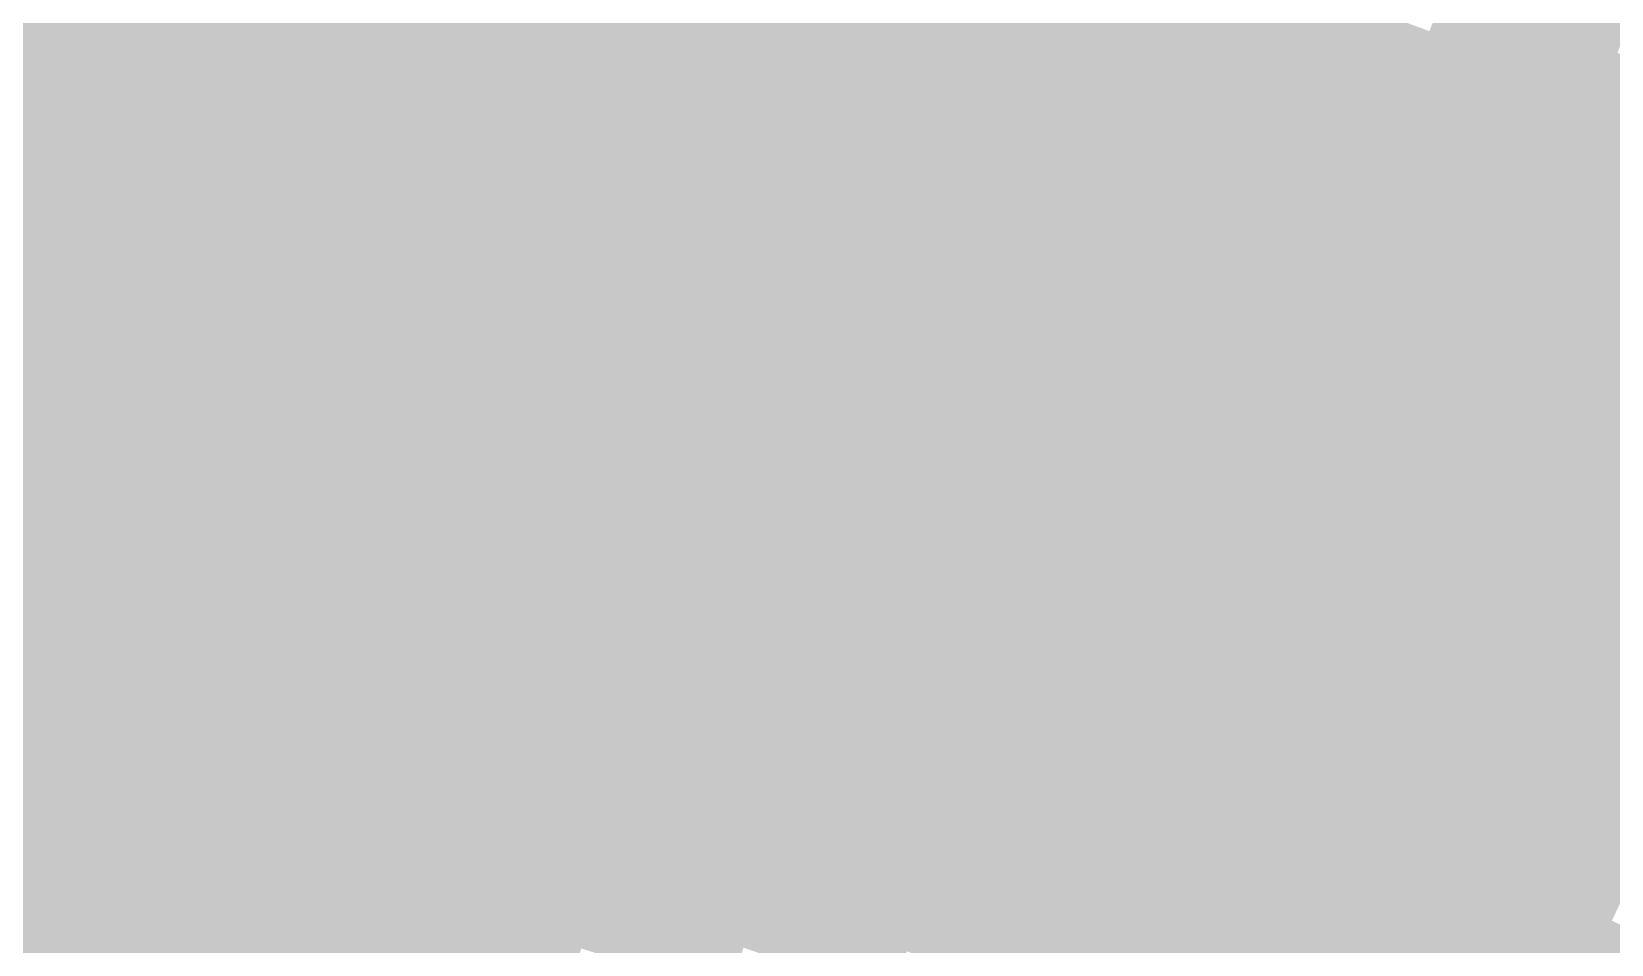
# Model space of a CAD drawing. Header units: inches. Extents: x -266 to 784, y -170 to 213.
# Drawn here: x 25.53 to 57.28, y 120.66 to 139.01 of the extents above; entities that cross this region are included whole.
import ezdxf

# ---------------------------------------------------------------- set-up
doc = ezdxf.new("R2010")
doc.units = ezdxf.units.IN
doc.header["$MEASUREMENT"] = 0

msp = doc.modelspace()

# ---------------------------------------------------------------- linework, layer by layer
at = {"color": 77, "true_color": 0x5e6a34}
msp.add_solid([(38.67335, 139.74753), (38.940063, 140.711306), (42.091278, 138.756349), (42.381563, 139.713289)], dxfattribs=at)
at = {"color": 77, "true_color": 0x5b6532}
msp.add_solid([(42.381563, 139.713289), (42.671848, 140.670229), (45.797534, 138.631114), (46.111216, 139.580643)], dxfattribs=at)
at = {"color": 59, "true_color": 0x4f542a}
msp.add_solid([(53.984255, 139.94892), (54.344151, 140.881913), (57.402515, 138.58193), (57.785198, 139.505809)], dxfattribs=at)
at = {"color": 77, "true_color": 0x627239}
msp.add_solid([(31.331477, 139.525405), (31.550579, 140.501107), (34.746166, 138.714469), (34.989146, 139.6845)], dxfattribs=at)
at = {"color": 77, "true_color": 0x606e36}
msp.add_solid([(34.989146, 139.6845), (35.232126, 140.654532), (38.406637, 138.783753), (38.67335, 139.74753)], dxfattribs=at)
at = {"color": 59, "true_color": 0x586130}
msp.add_solid([(46.111216, 139.580643), (46.424898, 140.530171), (49.522808, 138.406978), (49.859698, 139.348522)], dxfattribs=at)
at = {"color": 77, "true_color": 0x65763b}
msp.add_solid([(27.702826, 139.27151), (27.897916, 140.252295), (31.112376, 138.549702), (31.331477, 139.525405)], dxfattribs=at)
at = {"color": 59, "true_color": 0x565d2e}
msp.add_solid([(49.859698, 139.348522), (50.196588, 140.290066), (53.264465, 138.082934), (53.62436, 139.015927)], dxfattribs=at)
at = {"color": 67, "true_color": 0x677b3d}
msp.add_solid([(24.105626, 138.924148), (24.276588, 139.909425), (27.507735, 138.290725), (27.702826, 139.27151)], dxfattribs=at)
at = {"color": 77, "true_color": 0x616e36}
msp.add_solid([(38.406637, 138.783753), (38.67335, 139.74753), (41.800994, 137.799408), (42.091278, 138.756349)], dxfattribs=at)
at = {"color": 77, "true_color": 0x5f6a34}
msp.add_solid([(42.091278, 138.756349), (42.381563, 139.713289), (45.483852, 137.681586), (45.797534, 138.631114)], dxfattribs=at)
at = {"color": 59, "true_color": 0x53592c}
msp.add_solid([(53.62436, 139.015927), (53.984255, 139.94892), (57.019831, 137.65805), (57.402515, 138.58193)], dxfattribs=at)
at = {"color": 77, "true_color": 0x66763b}
msp.add_solid([(31.112376, 138.549702), (31.331477, 139.525405), (34.503186, 137.744438), (34.746166, 138.714469)], dxfattribs=at)
at = {"color": 77, "true_color": 0x647239}
msp.add_solid([(34.746166, 138.714469), (34.989146, 139.6845), (38.139924, 137.819977), (38.406637, 138.783753)], dxfattribs=at)
at = {"color": 77, "true_color": 0x5c6532}
msp.add_solid([(45.797534, 138.631114), (46.111216, 139.580643), (49.185919, 137.465434), (49.522808, 138.406978)], dxfattribs=at)
at = {"color": 67, "true_color": 0x687b3d}
msp.add_solid([(27.507735, 138.290725), (27.702826, 139.27151), (30.893275, 137.574), (31.112376, 138.549702)], dxfattribs=at)
at = {"color": 59, "true_color": 0x596130}
msp.add_solid([(49.522808, 138.406978), (49.859698, 139.348522), (52.90457, 137.149941), (53.264465, 138.082934)], dxfattribs=at)
at = {"color": 67, "true_color": 0x6a7f3f}
msp.add_solid([(23.934664, 137.93887), (24.105626, 138.924148), (27.312645, 137.309939), (27.507735, 138.290725)], dxfattribs=at)
at = {"color": 77, "true_color": 0x657239}
msp.add_solid([(38.139924, 137.819977), (38.406637, 138.783753), (41.510709, 136.842468), (41.800994, 137.799408)], dxfattribs=at)
at = {"color": 59, "true_color": 0x575d2e}
msp.add_solid([(53.264465, 138.082934), (53.62436, 139.015927), (56.637148, 136.734171), (57.019831, 137.65805)], dxfattribs=at)
at = {"color": 67, "true_color": 0x6a7b3d}
msp.add_solid([(30.893275, 137.574), (31.112376, 138.549702), (34.260205, 136.774407), (34.503186, 137.744438)], dxfattribs=at)
at = {"color": 67, "true_color": 0x68763b}
msp.add_solid([(34.503186, 137.744438), (34.746166, 138.714469), (37.873212, 136.856201), (38.139924, 137.819977)], dxfattribs=at)
at = {"color": 77, "true_color": 0x636e36}
msp.add_solid([(41.800994, 137.799408), (42.091278, 138.756349), (45.170171, 136.732058), (45.483852, 137.681586)], dxfattribs=at)
at = {"color": 77, "true_color": 0x606a34}
msp.add_solid([(45.483852, 137.681586), (45.797534, 138.631114), (48.849029, 136.523889), (49.185919, 137.465434)], dxfattribs=at)
at = {"color": 59, "true_color": 0x54592c}
msp.add_solid([(57.019831, 137.65805), (57.402515, 138.58193), (60.380956, 136.217254), (60.786197, 137.131463)], dxfattribs=at)
at = {"color": 67, "true_color": 0x6c7f3f}
msp.add_solid([(27.312645, 137.309939), (27.507735, 138.290725), (30.674174, 136.598298), (30.893275, 137.574)], dxfattribs=at)
at = {"color": 77, "true_color": 0x5d6532}
msp.add_solid([(49.185919, 137.465434), (49.522808, 138.406978), (52.544675, 136.216949), (52.90457, 137.149941)], dxfattribs=at)
at = {"color": 67, "true_color": 0x6e8341}
msp.add_solid([(23.763703, 136.953592), (23.934664, 137.93887), (27.117555, 136.329154), (27.312645, 137.309939)], dxfattribs=at)
at = {"color": 67, "true_color": 0x69763b}
msp.add_solid([(37.873212, 136.856201), (38.139924, 137.819977), (41.220424, 135.885528), (41.510709, 136.842468)], dxfattribs=at)
at = {"color": 59, "true_color": 0x5b6130}
msp.add_solid([(52.90457, 137.149941), (53.264465, 138.082934), (56.254465, 135.810291), (56.637148, 136.734171)], dxfattribs=at)
at = {"color": 67, "true_color": 0x6d7f3f}
msp.add_solid([(30.674174, 136.598298), (30.893275, 137.574), (34.017225, 135.804375), (34.260205, 136.774407)], dxfattribs=at)
at = {"color": 67, "true_color": 0x6b7b3d}
msp.add_solid([(34.260205, 136.774407), (34.503186, 137.744438), (37.606499, 135.892425), (37.873212, 136.856201)], dxfattribs=at)
at = {"color": 77, "true_color": 0x667239}
msp.add_solid([(41.510709, 136.842468), (41.800994, 137.799408), (44.856489, 135.78253), (45.170171, 136.732058)], dxfattribs=at)
at = {"color": 77, "true_color": 0x646e36}
msp.add_solid([(45.170171, 136.732058), (45.483852, 137.681586), (48.512139, 135.582345), (48.849029, 136.523889)], dxfattribs=at)
at = {"color": 59, "true_color": 0x585d2e}
msp.add_solid([(56.637148, 136.734171), (57.019831, 137.65805), (59.975714, 135.303044), (60.380956, 136.217254)], dxfattribs=at)
at = {"color": 67, "true_color": 0x708341}
msp.add_solid([(27.117555, 136.329154), (27.312645, 137.309939), (30.455072, 135.622596), (30.674174, 136.598298)], dxfattribs=at)
at = {"color": 77, "true_color": 0x616a34}
msp.add_solid([(48.849029, 136.523889), (49.185919, 137.465434), (52.18478, 135.283956), (52.544675, 136.216949)], dxfattribs=at)
at = {"color": 67, "true_color": 0x728843}
msp.add_solid([(23.592741, 135.968315), (23.763703, 136.953592), (26.922464, 135.348369), (27.117555, 136.329154)], dxfattribs=at)
at = {"color": 67, "true_color": 0x6d7b3d}
msp.add_solid([(37.606499, 135.892425), (37.873212, 136.856201), (40.930139, 134.928587), (41.220424, 135.885528)], dxfattribs=at)
at = {"color": 77, "true_color": 0x5f6532}
msp.add_solid([(52.544675, 136.216949), (52.90457, 137.149941), (55.871781, 134.886412), (56.254465, 135.810291)], dxfattribs=at)
at = {"color": 67, "true_color": 0x718341}
msp.add_solid([(30.455072, 135.622596), (30.674174, 136.598298), (33.774245, 134.834344), (34.017225, 135.804375)], dxfattribs=at)
at = {"color": 67, "true_color": 0x6f7f3f}
msp.add_solid([(34.017225, 135.804375), (34.260205, 136.774407), (37.339786, 134.928649), (37.606499, 135.892425)], dxfattribs=at)
at = {"color": 67, "true_color": 0x6a763b}
msp.add_solid([(41.220424, 135.885528), (41.510709, 136.842468), (44.542807, 134.833002), (44.856489, 135.78253)], dxfattribs=at)
at = {"color": 67, "true_color": 0x687239}
msp.add_solid([(44.856489, 135.78253), (45.170171, 136.732058), (48.175249, 134.640801), (48.512139, 135.582345)], dxfattribs=at)
at = {"color": 59, "true_color": 0x5c6130}
msp.add_solid([(56.254465, 135.810291), (56.637148, 136.734171), (59.570473, 134.388834), (59.975714, 135.303044)], dxfattribs=at)
at = {"color": 67, "true_color": 0x738843}
msp.add_solid([(26.922464, 135.348369), (27.117555, 136.329154), (30.235971, 134.646894), (30.455072, 135.622596)], dxfattribs=at)
at = {"color": 77, "true_color": 0x656e36}
msp.add_solid([(48.512139, 135.582345), (48.849029, 136.523889), (51.824885, 134.350963), (52.18478, 135.283956)], dxfattribs=at)
at = {"color": 75, "true_color": 0x758c45}
msp.add_solid([(23.421779, 134.983037), (23.592741, 135.968315), (26.727374, 134.367583), (26.922464, 135.348369)], dxfattribs=at)
at = {"color": 77, "true_color": 0x636a34}
msp.add_solid([(52.18478, 135.283956), (52.544675, 136.216949), (55.489098, 133.962532), (55.871781, 134.886412)], dxfattribs=at)
at = {"color": 67, "true_color": 0x758843}
msp.add_solid([(30.235971, 134.646894), (30.455072, 135.622596), (33.531265, 133.864313), (33.774245, 134.834344)], dxfattribs=at)
at = {"color": 67, "true_color": 0x738341}
msp.add_solid([(33.774245, 134.834344), (34.017225, 135.804375), (37.073073, 133.964873), (37.339786, 134.928649)], dxfattribs=at)
at = {"color": 67, "true_color": 0x717f3f}
msp.add_solid([(37.339786, 134.928649), (37.606499, 135.892425), (40.639855, 133.971647), (40.930139, 134.928587)], dxfattribs=at)
at = {"color": 67, "true_color": 0x6e7b3d}
msp.add_solid([(40.930139, 134.928587), (41.220424, 135.885528), (44.229125, 133.883473), (44.542807, 134.833002)], dxfattribs=at)
at = {"color": 67, "true_color": 0x6c763b}
msp.add_solid([(44.542807, 134.833002), (44.856489, 135.78253), (47.838359, 133.699257), (48.175249, 134.640801)], dxfattribs=at)
at = {"color": 77, "true_color": 0x606532}
msp.add_solid([(55.871781, 134.886412), (56.254465, 135.810291), (59.165232, 133.474624), (59.570473, 134.388834)], dxfattribs=at)
at = {"color": 75, "true_color": 0x778c45}
msp.add_solid([(26.727374, 134.367583), (26.922464, 135.348369), (30.01687, 133.671192), (30.235971, 134.646894)], dxfattribs=at)
at = {"color": 67, "true_color": 0x697239}
msp.add_solid([(48.175249, 134.640801), (48.512139, 135.582345), (51.46499, 133.41797), (51.824885, 134.350963)], dxfattribs=at)
at = {"color": 67, "true_color": 0x676e36}
msp.add_solid([(51.824885, 134.350963), (52.18478, 135.283956), (55.106414, 133.038653), (55.489098, 133.962532)], dxfattribs=at)
at = {"color": 75, "true_color": 0x799048}
msp.add_solid([(23.250817, 133.997759), (23.421779, 134.983037), (26.532284, 133.386798), (26.727374, 134.367583)], dxfattribs=at)
at = {"color": 57, "true_color": 0x798c45}
msp.add_solid([(30.01687, 133.671192), (30.235971, 134.646894), (33.288285, 132.894282), (33.531265, 133.864313)], dxfattribs=at)
at = {"color": 67, "true_color": 0x768843}
msp.add_solid([(33.531265, 133.864313), (33.774245, 134.834344), (36.806361, 133.001097), (37.073073, 133.964873)], dxfattribs=at)
at = {"color": 67, "true_color": 0x748341}
msp.add_solid([(37.073073, 133.964873), (37.339786, 134.928649), (40.34957, 133.014707), (40.639855, 133.971647)], dxfattribs=at)
at = {"color": 67, "true_color": 0x727f3f}
msp.add_solid([(40.639855, 133.971647), (40.930139, 134.928587), (43.915444, 132.933945), (44.229125, 133.883473)], dxfattribs=at)
at = {"color": 67, "true_color": 0x707b3d}
msp.add_solid([(44.229125, 133.883473), (44.542807, 134.833002), (47.501469, 132.757713), (47.838359, 133.699257)], dxfattribs=at)
at = {"color": 67, "true_color": 0x6d763b}
msp.add_solid([(47.838359, 133.699257), (48.175249, 134.640801), (51.105095, 132.484977), (51.46499, 133.41797)], dxfattribs=at)
at = {"color": 77, "true_color": 0x646a34}
msp.add_solid([(55.489098, 133.962532), (55.871781, 134.886412), (58.759991, 132.560415), (59.165232, 133.474624)], dxfattribs=at)
at = {"color": 75, "true_color": 0x7b9048}
msp.add_solid([(26.532284, 133.386798), (26.727374, 134.367583), (29.797769, 132.69549), (30.01687, 133.671192)], dxfattribs=at)
at = {"color": 67, "true_color": 0x6b7239}
msp.add_solid([(51.46499, 133.41797), (51.824885, 134.350963), (54.723731, 132.114773), (55.106414, 133.038653)], dxfattribs=at)
at = {"color": 65, "true_color": 0x7c944a}
msp.add_solid([(23.079855, 133.012482), (23.250817, 133.997759), (26.337193, 132.406013), (26.532284, 133.386798)], dxfattribs=at)
at = {"color": 57, "true_color": 0x7a8c45}
msp.add_solid([(33.288285, 132.894282), (33.531265, 133.864313), (36.539648, 132.037321), (36.806361, 133.001097)], dxfattribs=at)
at = {"color": 57, "true_color": 0x788843}
msp.add_solid([(36.806361, 133.001097), (37.073073, 133.964873), (40.059285, 132.057766), (40.34957, 133.014707)], dxfattribs=at)
at = {"color": 67, "true_color": 0x768341}
msp.add_solid([(40.34957, 133.014707), (40.639855, 133.971647), (43.601762, 131.984417), (43.915444, 132.933945)], dxfattribs=at)
at = {"color": 67, "true_color": 0x747f3f}
msp.add_solid([(43.915444, 132.933945), (44.229125, 133.883473), (47.164579, 131.816169), (47.501469, 132.757713)], dxfattribs=at)
at = {"color": 67, "true_color": 0x717b3d}
msp.add_solid([(47.501469, 132.757713), (47.838359, 133.699257), (50.7452, 131.551985), (51.105095, 132.484977)], dxfattribs=at)
at = {"color": 67, "true_color": 0x686e36}
msp.add_solid([(55.106414, 133.038653), (55.489098, 133.962532), (58.354749, 131.646205), (58.759991, 132.560415)], dxfattribs=at)
at = {"color": 65, "true_color": 0x7e944a}
msp.add_solid([(26.337193, 132.406013), (26.532284, 133.386798), (29.578667, 131.719788), (29.797769, 132.69549)], dxfattribs=at)
at = {"color": 65, "true_color": 0x7c9048}
msp.add_solid([(29.797769, 132.69549), (30.01687, 133.671192), (33.045304, 131.92425), (33.288285, 132.894282)], dxfattribs=at)
at = {"color": 67, "true_color": 0x6f763b}
msp.add_solid([(51.105095, 132.484977), (51.46499, 133.41797), (54.341047, 131.190894), (54.723731, 132.114773)], dxfattribs=at)
at = {"color": 65, "true_color": 0x80994c}
msp.add_solid([(22.908893, 132.027204), (23.079855, 133.012482), (26.142103, 131.425228), (26.337193, 132.406013)], dxfattribs=at)
at = {"color": 65, "true_color": 0x7e9048}
msp.add_solid([(33.045304, 131.92425), (33.288285, 132.894282), (36.272935, 131.073545), (36.539648, 132.037321)], dxfattribs=at)
at = {"color": 57, "true_color": 0x7c8c45}
msp.add_solid([(36.539648, 132.037321), (36.806361, 133.001097), (39.769001, 131.100826), (40.059285, 132.057766)], dxfattribs=at)
at = {"color": 57, "true_color": 0x7a8843}
msp.add_solid([(40.059285, 132.057766), (40.34957, 133.014707), (43.28808, 131.034889), (43.601762, 131.984417)], dxfattribs=at)
at = {"color": 57, "true_color": 0x778341}
msp.add_solid([(43.601762, 131.984417), (43.915444, 132.933945), (46.82769, 130.874625), (47.164579, 131.816169)], dxfattribs=at)
at = {"color": 67, "true_color": 0x757f3f}
msp.add_solid([(47.164579, 131.816169), (47.501469, 132.757713), (50.385305, 130.618992), (50.7452, 131.551985)], dxfattribs=at)
at = {"color": 67, "true_color": 0x6c7239}
msp.add_solid([(54.723731, 132.114773), (55.106414, 133.038653), (57.949508, 130.731995), (58.354749, 131.646205)], dxfattribs=at)
at = {"color": 65, "true_color": 0x80944a}
msp.add_solid([(29.578667, 131.719788), (29.797769, 132.69549), (32.802324, 130.954219), (33.045304, 131.92425)], dxfattribs=at)
at = {"color": 67, "true_color": 0x737b3d}
msp.add_solid([(50.7452, 131.551985), (51.105095, 132.484977), (53.958364, 130.267014), (54.341047, 131.190894)], dxfattribs=at)
at = {"color": 65, "true_color": 0x82994c}
msp.add_solid([(26.142103, 131.425228), (26.337193, 132.406013), (29.359566, 130.744085), (29.578667, 131.719788)], dxfattribs=at)
at = {"color": 67, "true_color": 0x70763b}
msp.add_solid([(54.341047, 131.190894), (54.723731, 132.114773), (57.544267, 129.817785), (57.949508, 130.731995)], dxfattribs=at)
at = {"color": 65, "true_color": 0x849d4e}
msp.add_solid([(22.737931, 131.041926), (22.908893, 132.027204), (25.947013, 130.444442), (26.142103, 131.425228)], dxfattribs=at)
at = {"color": 65, "true_color": 0x82944a}
msp.add_solid([(32.802324, 130.954219), (33.045304, 131.92425), (36.006222, 130.109769), (36.272935, 131.073545)], dxfattribs=at)
at = {"color": 65, "true_color": 0x809048}
msp.add_solid([(36.272935, 131.073545), (36.539648, 132.037321), (39.478716, 130.143886), (39.769001, 131.100826)], dxfattribs=at)
at = {"color": 57, "true_color": 0x7d8c45}
msp.add_solid([(39.769001, 131.100826), (40.059285, 132.057766), (42.974398, 130.085361), (43.28808, 131.034889)], dxfattribs=at)
at = {"color": 57, "true_color": 0x7b8843}
msp.add_solid([(43.28808, 131.034889), (43.601762, 131.984417), (46.4908, 129.933081), (46.82769, 130.874625)], dxfattribs=at)
at = {"color": 57, "true_color": 0x798341}
msp.add_solid([(46.82769, 130.874625), (47.164579, 131.816169), (50.02541, 129.685999), (50.385305, 130.618992)], dxfattribs=at)
at = {"color": 65, "true_color": 0x84994c}
msp.add_solid([(29.359566, 130.744085), (29.578667, 131.719788), (32.559344, 129.984188), (32.802324, 130.954219)], dxfattribs=at)
at = {"color": 57, "true_color": 0x777f3f}
msp.add_solid([(50.385305, 130.618992), (50.7452, 131.551985), (53.575681, 129.343135), (53.958364, 130.267014)], dxfattribs=at)
at = {"color": 65, "true_color": 0x859d4e}
msp.add_solid([(25.947013, 130.444442), (26.142103, 131.425228), (29.140465, 129.768383), (29.359566, 130.744085)], dxfattribs=at)
at = {"color": 67, "true_color": 0x747b3d}
msp.add_solid([(53.958364, 130.267014), (54.341047, 131.190894), (57.139025, 128.903576), (57.544267, 129.817785)], dxfattribs=at)
at = {"color": 65, "true_color": 0x87a150}
msp.add_solid([(22.566969, 130.056649), (22.737931, 131.041926), (25.751923, 129.463657), (25.947013, 130.444442)], dxfattribs=at)
at = {"color": 65, "true_color": 0x85994c}
msp.add_solid([(32.559344, 129.984188), (32.802324, 130.954219), (35.73951, 129.145993), (36.006222, 130.109769)], dxfattribs=at)
at = {"color": 65, "true_color": 0x83944a}
msp.add_solid([(36.006222, 130.109769), (36.272935, 131.073545), (39.188431, 129.186945), (39.478716, 130.143886)], dxfattribs=at)
at = {"color": 65, "true_color": 0x819048}
msp.add_solid([(39.478716, 130.143886), (39.769001, 131.100826), (42.660717, 129.135833), (42.974398, 130.085361)], dxfattribs=at)
at = {"color": 57, "true_color": 0x7f8c45}
msp.add_solid([(42.974398, 130.085361), (43.28808, 131.034889), (46.15391, 128.991537), (46.4908, 129.933081)], dxfattribs=at)
at = {"color": 57, "true_color": 0x7d8843}
msp.add_solid([(46.4908, 129.933081), (46.82769, 130.874625), (49.665515, 128.753006), (50.02541, 129.685999)], dxfattribs=at)
at = {"color": 65, "true_color": 0x879d4e}
msp.add_solid([(29.140465, 129.768383), (29.359566, 130.744085), (32.316364, 129.014157), (32.559344, 129.984188)], dxfattribs=at)
at = {"color": 57, "true_color": 0x7a8341}
msp.add_solid([(50.02541, 129.685999), (50.385305, 130.618992), (53.192997, 128.419255), (53.575681, 129.343135)], dxfattribs=at)
at = {"color": 65, "true_color": 0x89a150}
msp.add_solid([(25.751923, 129.463657), (25.947013, 130.444442), (28.921364, 128.792681), (29.140465, 129.768383)], dxfattribs=at)
at = {"color": 57, "true_color": 0x787f3f}
msp.add_solid([(53.575681, 129.343135), (53.958364, 130.267014), (56.733784, 127.989366), (57.139025, 128.903576)], dxfattribs=at)
at = {"color": 65, "true_color": 0x8ba552}
msp.add_solid([(22.396007, 129.071371), (22.566969, 130.056649), (25.556832, 128.482872), (25.751923, 129.463657)], dxfattribs=at)
at = {"color": 65, "true_color": 0x899d4e}
msp.add_solid([(32.316364, 129.014157), (32.559344, 129.984188), (35.472797, 128.182217), (35.73951, 129.145993)], dxfattribs=at)
at = {"color": 65, "true_color": 0x87994c}
msp.add_solid([(35.73951, 129.145993), (36.006222, 130.109769), (38.898147, 128.230005), (39.188431, 129.186945)], dxfattribs=at)
at = {"color": 65, "true_color": 0x85944a}
msp.add_solid([(39.188431, 129.186945), (39.478716, 130.143886), (42.347035, 128.186304), (42.660717, 129.135833)], dxfattribs=at)
at = {"color": 65, "true_color": 0x839048}
msp.add_solid([(42.660717, 129.135833), (42.974398, 130.085361), (45.81702, 128.049993), (46.15391, 128.991537)], dxfattribs=at)
at = {"color": 57, "true_color": 0x818c45}
msp.add_solid([(46.15391, 128.991537), (46.4908, 129.933081), (49.30562, 127.820013), (49.665515, 128.753006)], dxfattribs=at)
at = {"color": 65, "true_color": 0x8ba150}
msp.add_solid([(28.921364, 128.792681), (29.140465, 129.768383), (32.073384, 128.044125), (32.316364, 129.014157)], dxfattribs=at)
at = {"color": 57, "true_color": 0x7e8843}
msp.add_solid([(49.665515, 128.753006), (50.02541, 129.685999), (52.810314, 127.495375), (53.192997, 128.419255)], dxfattribs=at)
at = {"color": 67, "true_color": 0x757b3d}
msp.add_solid([(57.139025, 128.903576), (57.544267, 129.817785), (60.285268, 127.46249), (60.712823, 128.36648)], dxfattribs=at)
at = {"color": 65, "true_color": 0x8da552}
msp.add_solid([(25.556832, 128.482872), (25.751923, 129.463657), (28.702262, 127.816979), (28.921364, 128.792681)], dxfattribs=at)
at = {"color": 57, "true_color": 0x7c8341}
msp.add_solid([(53.192997, 128.419255), (53.575681, 129.343135), (56.328543, 127.075156), (56.733784, 127.989366)], dxfattribs=at)
at = {"color": 65, "true_color": 0x8eaa54}
msp.add_solid([(22.225046, 128.086094), (22.396007, 129.071371), (25.361742, 127.502086), (25.556832, 128.482872)], dxfattribs=at)
at = {"color": 65, "true_color": 0x8da150}
msp.add_solid([(32.073384, 128.044125), (32.316364, 129.014157), (35.206084, 127.218441), (35.472797, 128.182217)], dxfattribs=at)
at = {"color": 65, "true_color": 0x8b9d4e}
msp.add_solid([(35.472797, 128.182217), (35.73951, 129.145993), (38.607862, 127.273065), (38.898147, 128.230005)], dxfattribs=at)
at = {"color": 65, "true_color": 0x89994c}
msp.add_solid([(38.898147, 128.230005), (39.188431, 129.186945), (42.033353, 127.236776), (42.347035, 128.186304)], dxfattribs=at)
at = {"color": 65, "true_color": 0x87944a}
msp.add_solid([(42.347035, 128.186304), (42.660717, 129.135833), (45.48013, 127.108449), (45.81702, 128.049993)], dxfattribs=at)
at = {"color": 65, "true_color": 0x859048}
msp.add_solid([(45.81702, 128.049993), (46.15391, 128.991537), (48.945725, 126.887021), (49.30562, 127.820013)], dxfattribs=at)
at = {"color": 55, "true_color": 0x8fa552}
msp.add_solid([(28.702262, 127.816979), (28.921364, 128.792681), (31.830404, 127.074094), (32.073384, 128.044125)], dxfattribs=at)
at = {"color": 57, "true_color": 0x828c45}
msp.add_solid([(49.30562, 127.820013), (49.665515, 128.753006), (52.42763, 126.571496), (52.810314, 127.495375)], dxfattribs=at)
at = {"color": 57, "true_color": 0x797f3f}
msp.add_solid([(56.733784, 127.989366), (57.139025, 128.903576), (59.857713, 126.558501), (60.285268, 127.46249)], dxfattribs=at)
at = {"color": 55, "true_color": 0x90aa54}
msp.add_solid([(25.361742, 127.502086), (25.556832, 128.482872), (28.483161, 126.841277), (28.702262, 127.816979)], dxfattribs=at)
at = {"color": 57, "true_color": 0x808843}
msp.add_solid([(52.810314, 127.495375), (53.192997, 128.419255), (55.923301, 126.160946), (56.328543, 127.075156)], dxfattribs=at)
at = {"color": 55, "true_color": 0x91a552}
msp.add_solid([(31.830404, 127.074094), (32.073384, 128.044125), (34.939371, 126.254665), (35.206084, 127.218441)], dxfattribs=at)
at = {"color": 55, "true_color": 0x8fa150}
msp.add_solid([(35.206084, 127.218441), (35.472797, 128.182217), (38.317577, 126.316124), (38.607862, 127.273065)], dxfattribs=at)
at = {"color": 65, "true_color": 0x8d9d4e}
msp.add_solid([(38.607862, 127.273065), (38.898147, 128.230005), (41.719671, 126.287248), (42.033353, 127.236776)], dxfattribs=at)
at = {"color": 65, "true_color": 0x8b994c}
msp.add_solid([(42.033353, 127.236776), (42.347035, 128.186304), (45.14324, 126.166905), (45.48013, 127.108449)], dxfattribs=at)
at = {"color": 65, "true_color": 0x89944a}
msp.add_solid([(45.48013, 127.108449), (45.81702, 128.049993), (48.58583, 125.954028), (48.945725, 126.887021)], dxfattribs=at)
at = {"color": 57, "true_color": 0x7e8341}
msp.add_solid([(56.328543, 127.075156), (56.733784, 127.989366), (59.430158, 125.654512), (59.857713, 126.558501)], dxfattribs=at)
at = {"color": 55, "true_color": 0x92aa54}
msp.add_solid([(28.483161, 126.841277), (28.702262, 127.816979), (31.587423, 126.104063), (31.830404, 127.074094)], dxfattribs=at)
at = {"color": 65, "true_color": 0x869048}
msp.add_solid([(48.945725, 126.887021), (49.30562, 127.820013), (52.044947, 125.647616), (52.42763, 126.571496)], dxfattribs=at)
at = {"color": 55, "true_color": 0x94ae56}
msp.add_solid([(25.166652, 126.521301), (25.361742, 127.502086), (28.26406, 125.865575), (28.483161, 126.841277)], dxfattribs=at)
at = {"color": 65, "true_color": 0x848c45}
msp.add_solid([(52.42763, 126.571496), (52.810314, 127.495375), (55.51806, 125.246737), (55.923301, 126.160946)], dxfattribs=at)
at = {"color": 55, "true_color": 0x94aa54}
msp.add_solid([(31.587423, 126.104063), (31.830404, 127.074094), (34.672658, 125.290889), (34.939371, 126.254665)], dxfattribs=at)
at = {"color": 55, "true_color": 0x93a552}
msp.add_solid([(34.939371, 126.254665), (35.206084, 127.218441), (38.027293, 125.359184), (38.317577, 126.316124)], dxfattribs=at)
at = {"color": 55, "true_color": 0x91a150}
msp.add_solid([(38.317577, 126.316124), (38.607862, 127.273065), (41.40599, 125.33772), (41.719671, 126.287248)], dxfattribs=at)
at = {"color": 55, "true_color": 0x8f9d4e}
msp.add_solid([(41.719671, 126.287248), (42.033353, 127.236776), (44.806351, 125.225361), (45.14324, 126.166905)], dxfattribs=at)
at = {"color": 65, "true_color": 0x8d994c}
msp.add_solid([(45.14324, 126.166905), (45.48013, 127.108449), (48.225935, 125.021035), (48.58583, 125.954028)], dxfattribs=at)
at = {"color": 57, "true_color": 0x828843}
msp.add_solid([(55.923301, 126.160946), (56.328543, 127.075156), (59.002603, 124.750522), (59.430158, 125.654512)], dxfattribs=at)
at = {"color": 55, "true_color": 0x96ae56}
msp.add_solid([(28.26406, 125.865575), (28.483161, 126.841277), (31.344443, 125.134032), (31.587423, 126.104063)], dxfattribs=at)
at = {"color": 65, "true_color": 0x8a944a}
msp.add_solid([(48.58583, 125.954028), (48.945725, 126.887021), (51.662263, 124.723737), (52.044947, 125.647616)], dxfattribs=at)
at = {"color": 55, "true_color": 0x98b259}
msp.add_solid([(24.971561, 125.540516), (25.166652, 126.521301), (28.044959, 124.889873), (28.26406, 125.865575)], dxfattribs=at)
at = {"color": 65, "true_color": 0x889048}
msp.add_solid([(52.044947, 125.647616), (52.42763, 126.571496), (55.112819, 124.332527), (55.51806, 125.246737)], dxfattribs=at)
at = {"color": 55, "true_color": 0x98ae56}
msp.add_solid([(31.344443, 125.134032), (31.587423, 126.104063), (34.405946, 124.327112), (34.672658, 125.290889)], dxfattribs=at)
at = {"color": 55, "true_color": 0x96aa54}
msp.add_solid([(34.672658, 125.290889), (34.939371, 126.254665), (37.737008, 124.402244), (38.027293, 125.359184)], dxfattribs=at)
at = {"color": 55, "true_color": 0x94a552}
msp.add_solid([(38.027293, 125.359184), (38.317577, 126.316124), (41.092308, 124.388192), (41.40599, 125.33772)], dxfattribs=at)
at = {"color": 55, "true_color": 0x93a150}
msp.add_solid([(41.40599, 125.33772), (41.719671, 126.287248), (44.469461, 124.283817), (44.806351, 125.225361)], dxfattribs=at)
at = {"color": 55, "true_color": 0x919d4e}
msp.add_solid([(44.806351, 125.225361), (45.14324, 126.166905), (47.86604, 124.088042), (48.225935, 125.021035)], dxfattribs=at)
at = {"color": 65, "true_color": 0x868c45}
msp.add_solid([(55.51806, 125.246737), (55.923301, 126.160946), (58.575048, 123.846533), (59.002603, 124.750522)], dxfattribs=at)
at = {"color": 55, "true_color": 0x9ab259}
msp.add_solid([(28.044959, 124.889873), (28.26406, 125.865575), (31.101463, 124.164), (31.344443, 125.134032)], dxfattribs=at)
at = {"color": 65, "true_color": 0x8e994c}
msp.add_solid([(48.225935, 125.021035), (48.58583, 125.954028), (51.27958, 123.799857), (51.662263, 124.723737)], dxfattribs=at)
at = {"color": 73, "true_color": 0x9bb65b}
msp.add_solid([(24.776471, 124.559731), (24.971561, 125.540516), (27.825858, 123.914171), (28.044959, 124.889873)], dxfattribs=at)
at = {"color": 65, "true_color": 0x8c944a}
msp.add_solid([(51.662263, 124.723737), (52.044947, 125.647616), (54.707577, 123.418317), (55.112819, 124.332527)], dxfattribs=at)
at = {"color": 55, "true_color": 0x9cb259}
msp.add_solid([(31.101463, 124.164), (31.344443, 125.134032), (34.139233, 123.363336), (34.405946, 124.327112)], dxfattribs=at)
at = {"color": 55, "true_color": 0x9aae56}
msp.add_solid([(34.405946, 124.327112), (34.672658, 125.290889), (37.446723, 123.445303), (37.737008, 124.402244)], dxfattribs=at)
at = {"color": 55, "true_color": 0x98aa54}
msp.add_solid([(37.737008, 124.402244), (38.027293, 125.359184), (40.778626, 123.438663), (41.092308, 124.388192)], dxfattribs=at)
at = {"color": 55, "true_color": 0x96a552}
msp.add_solid([(41.092308, 124.388192), (41.40599, 125.33772), (44.132571, 123.342273), (44.469461, 124.283817)], dxfattribs=at)
at = {"color": 55, "true_color": 0x94a150}
msp.add_solid([(44.469461, 124.283817), (44.806351, 125.225361), (47.506145, 123.155049), (47.86604, 124.088042)], dxfattribs=at)
at = {"color": 65, "true_color": 0x8a9048}
msp.add_solid([(55.112819, 124.332527), (55.51806, 125.246737), (58.147493, 122.942544), (58.575048, 123.846533)], dxfattribs=at)
at = {"color": 73, "true_color": 0x9db65b}
msp.add_solid([(27.825858, 123.914171), (28.044959, 124.889873), (30.858483, 123.193969), (31.101463, 124.164)], dxfattribs=at)
at = {"color": 55, "true_color": 0x929d4e}
msp.add_solid([(47.86604, 124.088042), (48.225935, 125.021035), (50.896897, 122.875978), (51.27958, 123.799857)], dxfattribs=at)
at = {"color": 73, "true_color": 0x9fbb5d}
msp.add_solid([(24.581381, 123.578945), (24.776471, 124.559731), (27.606756, 122.938468), (27.825858, 123.914171)], dxfattribs=at)
at = {"color": 55, "true_color": 0x90994c}
msp.add_solid([(51.27958, 123.799857), (51.662263, 124.723737), (54.302336, 122.504107), (54.707577, 123.418317)], dxfattribs=at)
at = {"color": 73, "true_color": 0xa0b65b}
msp.add_solid([(30.858483, 123.193969), (31.101463, 124.164), (33.87252, 122.39956), (34.139233, 123.363336)], dxfattribs=at)
at = {"color": 55, "true_color": 0x9eb259}
msp.add_solid([(34.139233, 123.363336), (34.405946, 124.327112), (37.156439, 122.488363), (37.446723, 123.445303)], dxfattribs=at)
at = {"color": 55, "true_color": 0x9cae56}
msp.add_solid([(37.446723, 123.445303), (37.737008, 124.402244), (40.464945, 122.489135), (40.778626, 123.438663)], dxfattribs=at)
at = {"color": 55, "true_color": 0x9aaa54}
msp.add_solid([(40.778626, 123.438663), (41.092308, 124.388192), (43.795681, 122.400728), (44.132571, 123.342273)], dxfattribs=at)
at = {"color": 55, "true_color": 0x98a552}
msp.add_solid([(44.132571, 123.342273), (44.469461, 124.283817), (47.14625, 122.222057), (47.506145, 123.155049)], dxfattribs=at)
at = {"color": 65, "true_color": 0x8e944a}
msp.add_solid([(54.707577, 123.418317), (55.112819, 124.332527), (57.719938, 122.038555), (58.147493, 122.942544)], dxfattribs=at)
at = {"color": 73, "true_color": 0xa1bb5d}
msp.add_solid([(27.606756, 122.938468), (27.825858, 123.914171), (30.615503, 122.223938), (30.858483, 123.193969)], dxfattribs=at)
at = {"color": 55, "true_color": 0x96a150}
msp.add_solid([(47.506145, 123.155049), (47.86604, 124.088042), (50.514213, 121.952098), (50.896897, 122.875978)], dxfattribs=at)
at = {"color": 73, "true_color": 0xa3bf5f}
msp.add_solid([(24.38629, 122.59816), (24.581381, 123.578945), (27.387655, 121.962766), (27.606756, 122.938468)], dxfattribs=at)
at = {"color": 55, "true_color": 0x949d4e}
msp.add_solid([(50.896897, 122.875978), (51.27958, 123.799857), (53.897095, 121.589898), (54.302336, 122.504107)], dxfattribs=at)
at = {"color": 73, "true_color": 0xa2b65b}
msp.add_solid([(33.87252, 122.39956), (34.139233, 123.363336), (36.866154, 121.531423), (37.156439, 122.488363)], dxfattribs=at)
at = {"color": 55, "true_color": 0xa0b259}
msp.add_solid([(37.156439, 122.488363), (37.446723, 123.445303), (40.151263, 121.539607), (40.464945, 122.489135)], dxfattribs=at)
at = {"color": 55, "true_color": 0x9eae56}
msp.add_solid([(40.464945, 122.489135), (40.778626, 123.438663), (43.458791, 121.459184), (43.795681, 122.400728)], dxfattribs=at)
at = {"color": 55, "true_color": 0x9caa54}
msp.add_solid([(43.795681, 122.400728), (44.132571, 123.342273), (46.786355, 121.289064), (47.14625, 122.222057)], dxfattribs=at)
at = {"color": 55, "true_color": 0x92994c}
msp.add_solid([(54.302336, 122.504107), (54.707577, 123.418317), (57.292383, 121.134565), (57.719938, 122.038555)], dxfattribs=at)
at = {"color": 73, "true_color": 0xa5bf5f}
msp.add_solid([(27.387655, 121.962766), (27.606756, 122.938468), (30.372522, 121.253907), (30.615503, 122.223938)], dxfattribs=at)
at = {"color": 73, "true_color": 0xa3bb5d}
msp.add_solid([(30.615503, 122.223938), (30.858483, 123.193969), (33.605807, 121.435784), (33.87252, 122.39956)], dxfattribs=at)
at = {"color": 55, "true_color": 0x9aa552}
msp.add_solid([(47.14625, 122.222057), (47.506145, 123.155049), (50.13153, 121.028219), (50.514213, 121.952098)], dxfattribs=at)
at = {"color": 63, "true_color": 0xa6c361}
msp.add_solid([(24.1912, 121.617375), (24.38629, 122.59816), (27.168554, 120.987064), (27.387655, 121.962766)], dxfattribs=at)
at = {"color": 55, "true_color": 0x98a150}
msp.add_solid([(50.514213, 121.952098), (50.896897, 122.875978), (53.491853, 120.675688), (53.897095, 121.589898)], dxfattribs=at)
at = {"color": 73, "true_color": 0xa5bb5d}
msp.add_solid([(33.605807, 121.435784), (33.87252, 122.39956), (36.575869, 120.574482), (36.866154, 121.531423)], dxfattribs=at)
at = {"color": 73, "true_color": 0xa4b65b}
msp.add_solid([(36.866154, 121.531423), (37.156439, 122.488363), (39.837581, 120.590079), (40.151263, 121.539607)], dxfattribs=at)
at = {"color": 55, "true_color": 0xa2b259}
msp.add_solid([(40.151263, 121.539607), (40.464945, 122.489135), (43.121901, 120.51764), (43.458791, 121.459184)], dxfattribs=at)
at = {"color": 55, "true_color": 0xa0ae56}
msp.add_solid([(43.458791, 121.459184), (43.795681, 122.400728), (46.42646, 120.356071), (46.786355, 121.289064)], dxfattribs=at)
at = {"color": 55, "true_color": 0x969d4e}
msp.add_solid([(53.897095, 121.589898), (54.302336, 122.504107), (56.864827, 120.230576), (57.292383, 121.134565)], dxfattribs=at)
at = {"color": 63, "true_color": 0xa8c361}
msp.add_solid([(27.168554, 120.987064), (27.387655, 121.962766), (30.129542, 120.283875), (30.372522, 121.253907)], dxfattribs=at)
at = {"color": 63, "true_color": 0xa7bf5f}
msp.add_solid([(30.372522, 121.253907), (30.615503, 122.223938), (33.339095, 120.472008), (33.605807, 121.435784)], dxfattribs=at)
at = {"color": 55, "true_color": 0x9eaa54}
msp.add_solid([(46.786355, 121.289064), (47.14625, 122.222057), (49.748846, 120.104339), (50.13153, 121.028219)], dxfattribs=at)
at = {"color": 55, "true_color": 0x9ca552}
msp.add_solid([(50.13153, 121.028219), (50.514213, 121.952098), (53.086612, 119.761478), (53.491853, 120.675688)], dxfattribs=at)
at = {"color": 63, "true_color": 0xaac863}
msp.add_solid([(23.99611, 120.636589), (24.1912, 121.617375), (26.949453, 120.011362), (27.168554, 120.987064)], dxfattribs=at)
at = {"color": 63, "true_color": 0xa9bf5f}
msp.add_solid([(33.339095, 120.472008), (33.605807, 121.435784), (36.285585, 119.617542), (36.575869, 120.574482)], dxfattribs=at)
at = {"color": 63, "true_color": 0xa8bb5d}
msp.add_solid([(36.575869, 120.574482), (36.866154, 121.531423), (39.523899, 119.640551), (39.837581, 120.590079)], dxfattribs=at)
at = {"color": 63, "true_color": 0xa6b65b}
msp.add_solid([(39.837581, 120.590079), (40.151263, 121.539607), (42.785011, 119.576096), (43.121901, 120.51764)], dxfattribs=at)
at = {"color": 55, "true_color": 0xa4b259}
msp.add_solid([(43.121901, 120.51764), (43.458791, 121.459184), (46.066565, 119.423078), (46.42646, 120.356071)], dxfattribs=at)
at = {"color": 55, "true_color": 0x9aa150}
msp.add_solid([(53.491853, 120.675688), (53.897095, 121.589898), (56.437272, 119.326587), (56.864827, 120.230576)], dxfattribs=at)
at = {"color": 63, "true_color": 0xacc863}
msp.add_solid([(26.949453, 120.011362), (27.168554, 120.987064), (29.886562, 119.313844), (30.129542, 120.283875)], dxfattribs=at)
at = {"color": 63, "true_color": 0xabc361}
msp.add_solid([(30.129542, 120.283875), (30.372522, 121.253907), (33.072382, 119.508232), (33.339095, 120.472008)], dxfattribs=at)
at = {"color": 55, "true_color": 0xa2ae56}
msp.add_solid([(46.42646, 120.356071), (46.786355, 121.289064), (49.366163, 119.18046), (49.748846, 120.104339)], dxfattribs=at)
at = {"color": 55, "true_color": 0xa0aa54}
msp.add_solid([(49.748846, 120.104339), (50.13153, 121.028219), (52.681371, 118.847268), (53.086612, 119.761478)], dxfattribs=at)
at = {"color": 55, "true_color": 0x989d4e}
msp.add_solid([(56.864827, 120.230576), (57.292383, 121.134565), (59.798307, 118.798832), (60.247918, 119.692056)], dxfattribs=at)
at = {"color": 55, "true_color": 0x9ea552}
msp.add_solid([(53.086612, 119.761478), (53.491853, 120.675688), (56.009717, 118.422597), (56.437272, 119.326587)], dxfattribs=at)

doc.saveas('drawing.dxf')
